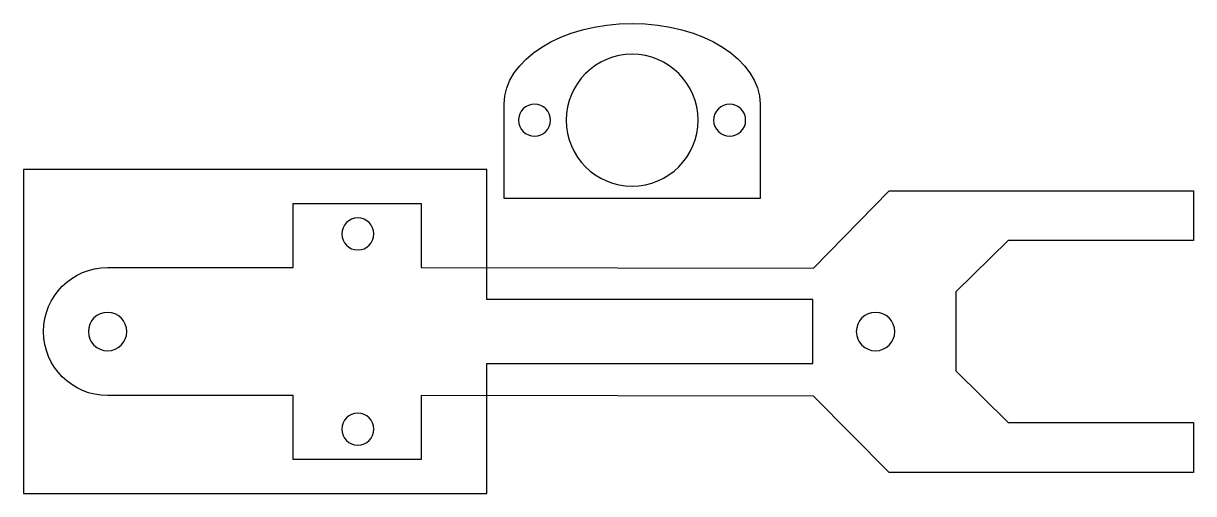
# Model space of a CAD drawing. Extents: x 0 to 91.4, y 0 to 36.7.
import ezdxf

# ---------------------------------------------------------------- set-up
doc = ezdxf.new("R2010")
doc.units = 0
doc.layers.add('LAYER_1', color=7, linetype='CONTINUOUS')

# ---------------------------------------------------------------- blocks, each defined once
blk = doc.blocks.new('BLOCK_2')
at = {"layer": 'LAYER_1', "color": 7}
blk.add_open_spline([(31.087, 22.656), (31.087, 22.656), (21.086, 22.656), (21.086, 22.656), (21.086, 22.656), (21.086, 17.656), (21.086, 17.656), (21.086, 17.656), (6.574, 17.656), (6.574, 17.656), (3.812, 17.656), (1.574, 15.418), (1.574, 12.656), (1.574, 9.895), (3.812, 7.656), (6.574, 7.656), (6.574, 7.656), (21.086, 7.656), (21.086, 7.656), (21.086, 7.656), (21.086, 2.656), (21.086, 2.656), (21.086, 2.656), (31.086, 2.656), (31.086, 2.656), (31.086, 2.656), (31.086, 7.656), (31.086, 7.656), (31.086, 7.656), (61.736, 7.612), (61.736, 7.612), (61.736, 7.612), (67.645, 1.656), (67.645, 1.656), (67.645, 1.656), (91.424, 1.656), (91.424, 1.656), (91.424, 1.656), (91.424, 5.556), (91.424, 5.556), (91.424, 5.556), (76.924, 5.556), (76.924, 5.556), (76.924, 5.556), (72.849, 9.593), (72.849, 9.593), (72.849, 9.593), (72.849, 15.766), (72.849, 15.766), (72.849, 15.766), (76.924, 19.757), (76.924, 19.757), (76.924, 19.757), (91.424, 19.757), (91.424, 19.757), (91.424, 19.757), (91.424, 23.657), (91.424, 23.657), (91.424, 23.657), (67.645, 23.657), (67.645, 23.657), (67.645, 23.657), (61.736, 17.612), (61.736, 17.612), (61.736, 17.612), (31.087, 17.656), (31.087, 17.656), (31.087, 17.656), (31.087, 22.656), (31.087, 22.656)], degree=3, knots=[0, 0, 0, 0, 1, 1, 1, 2, 2, 2, 3, 3, 3, 4, 4, 4, 5, 5, 5, 6, 6, 6, 7, 7, 7, 8, 8, 8, 9, 9, 9, 10, 10, 10, 11, 11, 11, 12, 12, 12, 13, 13, 13, 14, 14, 14, 15, 15, 15, 16, 16, 16, 17, 17, 17, 18, 18, 18, 19, 19, 19, 20, 20, 20, 21, 21, 21, 22, 22, 22, 23, 23, 23, 23], dxfattribs=at)
at = {"layer": 'LAYER_1', "color": 250}
for points in [[(6.574, 14.156), (7.402, 14.156), (8.074, 13.485), (8.074, 12.656), (8.074, 11.828), (7.402, 11.156), (6.574, 11.156), (5.745, 11.156), (5.074, 11.828), (5.074, 12.656), (5.074, 13.485), (5.745, 14.156), (6.574, 14.156)], [(66.574, 14.156), (67.402, 14.156), (68.074, 13.485), (68.074, 12.656), (68.074, 11.828), (67.402, 11.156), (66.574, 11.156), (65.745, 11.156), (65.074, 11.828), (65.074, 12.656), (65.074, 13.485), (65.745, 14.156), (66.574, 14.156)]]:
    blk.add_open_spline(points, degree=3, knots=[0, 0, 0, 0, 1, 1, 1, 2, 2, 2, 3, 3, 3, 4, 4, 4, 4], dxfattribs=at)

msp = doc.modelspace()

# ---------------------------------------------------------------- linework, layer by layer
at = {"layer": 'LAYER_1', "color": 7}
msp.add_lwpolyline([(0, 25.312), (0, 0), (36.198, 0), (36.198, 10.156), (61.677, 10.156), (61.677, 15.156), (36.198, 15.156), (36.198, 25.312), (0, 25.312)], dxfattribs=at)
msp.add_open_spline([(57.558, 23.059), (57.558, 23.059), (57.558, 30.41), (57.558, 30.41), (57.558, 30.41), (57.557, 30.41), (57.557, 30.41), (57.54, 33.897), (53.07, 36.721), (47.557, 36.721), (42.045, 36.721), (37.576, 33.897), (37.558, 30.41), (37.558, 30.41), (37.558, 30.41), (37.558, 30.41), (37.558, 30.41), (37.558, 23.059), (37.558, 23.059), (37.558, 23.059), (57.558, 23.059), (57.558, 23.059)], degree=3, knots=[0, 0, 0, 0, 1, 1, 1, 2, 2, 2, 3, 3, 3, 4, 4, 4, 5, 5, 5, 6, 6, 6, 7, 7, 7, 7], dxfattribs=at)
at = {"layer": 'LAYER_1', "color": 250}
for points in [[(42.407, 29.159), (42.407, 32.003), (44.713, 34.31), (47.558, 34.31), (50.402, 34.31), (52.708, 32.003), (52.708, 29.159), (52.708, 26.315), (50.402, 24.01), (47.558, 24.01), (44.713, 24.01), (42.407, 26.315), (42.407, 29.159)], [(38.687, 29.16), (38.687, 29.85), (39.247, 30.41), (39.937, 30.41), (40.628, 30.41), (41.187, 29.85), (41.187, 29.16), (41.187, 28.47), (40.628, 27.91), (39.937, 27.91), (39.247, 27.91), (38.687, 28.47), (38.687, 29.16)], [(53.927, 29.16), (53.927, 29.85), (54.487, 30.41), (55.177, 30.41), (55.868, 30.41), (56.428, 29.85), (56.428, 29.16), (56.428, 28.469), (55.868, 27.91), (55.177, 27.91), (54.487, 27.91), (53.927, 28.469), (53.927, 29.16)], [(26.129, 21.526), (26.819, 21.526), (27.379, 20.967), (27.379, 20.276), (27.379, 19.586), (26.819, 19.026), (26.129, 19.026), (25.439, 19.026), (24.879, 19.586), (24.879, 20.276), (24.879, 20.967), (25.439, 21.526), (26.129, 21.526)], [(26.129, 6.286), (26.819, 6.286), (27.379, 5.726), (27.379, 5.036), (27.379, 4.346), (26.819, 3.786), (26.129, 3.786), (25.439, 3.786), (24.879, 4.346), (24.879, 5.036), (24.879, 5.726), (25.439, 6.286), (26.129, 6.286)]]:
    msp.add_open_spline(points, degree=3, knots=[0, 0, 0, 0, 1, 1, 1, 2, 2, 2, 3, 3, 3, 4, 4, 4, 4], dxfattribs=at)

# ---------------------------------------------------------------- block references
at = {"layer": 'LAYER_1'}
msp.add_blockref('BLOCK_2', (0, 0), dxfattribs=at)

doc.saveas('drawing.dxf')
